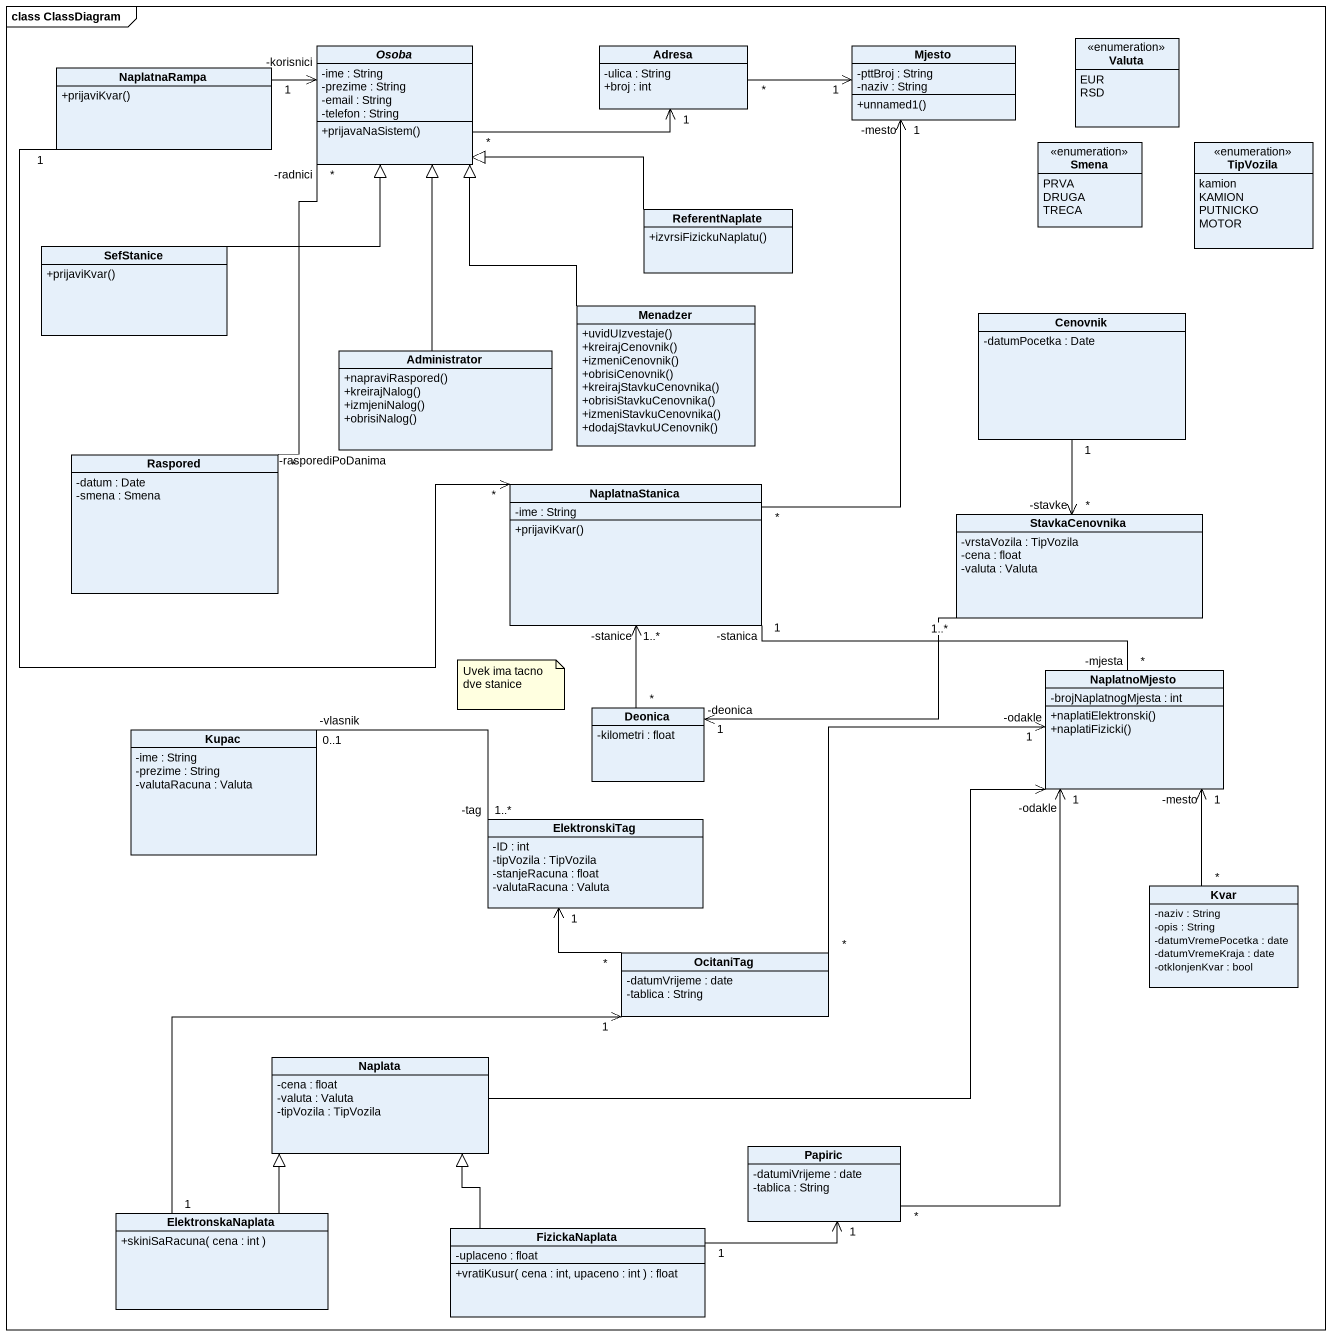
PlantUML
@startuml
mainframe class ClassDiagram
hide circle
hide empty members
skinparam classAttributeIconSize 0
class NaplatnaRampa {
  +prijaviKvar()
}
abstract class Osoba {
  -ime : String
  -prezime : String
  -email : String
  -telefon : String
  +prijavaNaSistem()
}
class Adresa {
  -ulica : String
  +broj : int
}
class Mjesto {
  -pttBroj : String
  -naziv : String
  +unnamed1()
}
enum Valuta {
  EUR
  RSD
}
enum Smena {
  PRVA
  DRUGA
  TRECA
}
enum TipVozila {
  kamion
  KAMION
  PUTNICKO
  MOTOR
}
class ReferentNaplate {
  +izvrsiFizickuNaplatu()
}
class SefStanice {
  +prijaviKvar()
}
class Menadzer {
  +uvidUIzvestaje()
  +kreirajCenovnik()
  +izmeniCenovnik()
  +obrisiCenovnik()
  +kreirajStavkuCenovnika()
  +obrisiStavkuCenovnika()
  +izmeniStavkuCenovnika()
  +dodajStavkuUCenovnik()
}
class Cenovnik {
  -datumPocetka : Date
}
class Administrator {
  +napraviRaspored()
  +kreirajNalog()
  +izmjeniNalog()
  +obrisiNalog()
}
class Raspored {
  -datum : Date
  -smena : Smena
}
class NaplatnaStanica {
  -ime : String
  +prijaviKvar()
}
class StavkaCenovnika {
  -vrstaVozila : TipVozila
  -cena : float
  -valuta : Valuta
}
class NaplatnoMjesto {
  -brojNaplatnogMjesta : int
  +naplatiElektronski()
  +naplatiFizicki()
}
class Kupac {
  -ime : String
  -prezime : String
  -valutaRacuna : Valuta
}
class Deonica {
  -kilometri : float
}
class ElektronskiTag {
  -ID : int
  -tipVozila : TipVozila
  -stanjeRacuna : float
  -valutaRacuna : Valuta
}
class Kvar {
  -naziv : String
  -opis : String
  -datumVremePocetka : date
  -datumVremeKraja : date
  -otklonjenKvar : bool
}
class OcitaniTag {
  -datumVrijeme : date
  -tablica : String
}
class Naplata {
  -cena : float
  -valuta : Valuta
  -tipVozila : TipVozila
}
class Papiric {
  -datumiVrijeme : date
  -tablica : String
}
class ElektronskaNaplata {
  +skiniSaRacuna( cena : int )
}
class FizickaNaplata {
  -uplaceno : float
  +vratiKusur( cena : int, upaceno : int ) : float
}
NaplatnaRampa "1" -right-> "-korisnici" Osoba
NaplatnaRampa "1" --> "*" NaplatnaStanica
Osoba "*" -right-> "1" Adresa
Osoba "*\n-radnici" -- "*\n-rasporediPoDanima" Raspored
Adresa "*" -right-> "1" Mjesto
ReferentNaplate -left-|> Osoba
SefStanice -up-|> Osoba
Menadzer -up-|> Osoba
Cenovnik "1" --> "*\n-stavke" StavkaCenovnika
Administrator -up-|> Osoba
NaplatnaStanica "*" -up-> "-mesto\n1" Mjesto
NaplatnaStanica "1\n-stanica" -right- "*\n-mjesta" NaplatnoMjesto
StavkaCenovnika "1..*" -left-> "1\n-deonica" Deonica
Kupac "0..1\n-vlasnik" -right- "1..*\n-tag" ElektronskiTag
Deonica "*" -up-> "-stanice\n1..*" NaplatnaStanica
Kvar "*" -up-> "-mesto\n1" NaplatnoMjesto
OcitaniTag "*" -up-> "1\n-odakle" NaplatnoMjesto
OcitaniTag "*" -up-> "1" ElektronskiTag
Naplata -right-> NaplatnoMjesto
Papiric "*" -up-> "-odakle\n1" NaplatnoMjesto
ElektronskaNaplata "1" -right-> "1" OcitaniTag
ElektronskaNaplata -up-|> Naplata
FizickaNaplata -up-|> Naplata
FizickaNaplata "1" -right-> "1" Papiric
note as N1
  Uvek ima tacno dve stanice
end note
@enduml
